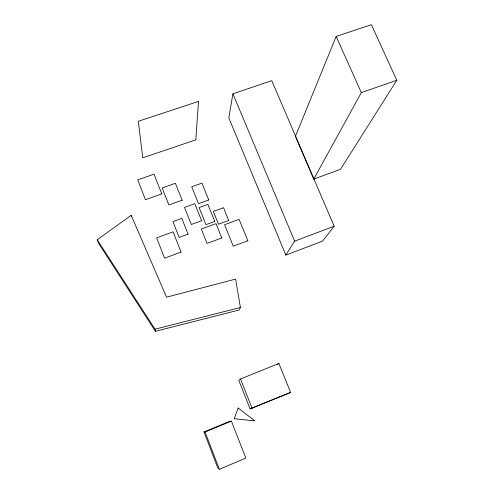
<?xml version="1.0" encoding="UTF-8"?>
<svg xmlns="http://www.w3.org/2000/svg" width="494" height="494" viewBox="0 0 494 494"><rect width="100%" height="100%" fill="white"/><g stroke="black" fill="none" stroke-linecap="round" stroke-linejoin="round"><path stroke-width="0.74" d="M232.921 93.811L228.815 117.912L285.835 255.108L322.576 241.134L334.185 226.196L271.774 80.67L232.921 93.811L294.622 241.146L285.835 255.108M295.424 136.344L336.161 36.426L371.383 24.7L396.793 80.269L340.49 169.343L313.758 179.094L295.721 137.042M240.405 307.49L239.071 310.016L155.437 331.289L98.825 243.659L97.207 239.738L131.2 215.304L166.54 297.178L235.619 279.104L240.405 307.49L155.005 329.177L97.207 239.738M313.758 179.094L361.33 92.619L396.793 80.269M240.516 378.991L238.8 380.343L250.069 408.896L290.602 392.415L278.882 363.448L240.516 378.991L252.101 408.316M277.258 364.498L278.882 363.448M219.367 469.3L245.814 458.08L231.414 421.116L229.358 421.45L203.991 431.954L217.731 467.83L219.367 469.3L205.084 432.022L203.991 431.954M250.069 408.896L290.602 392.415M205.084 432.022L231.414 421.116M294.622 241.146L334.185 226.196M336.161 36.426L361.33 92.619M131.2 215.304L131.503 216.767M155.005 329.177L155.437 331.289M198.502 101.406L195.828 139.845L142.766 157.827L138.345 121.277L198.502 101.406M238.151 407.995L234.193 418.733L254.842 420.894L238.151 407.995M247.834 240.745L233.254 246.191L224.56 224.721L239.102 219.373L247.834 240.745M181.051 252.076L164.564 258.183L156.654 237.836L173.098 231.828L181.051 252.076M221.781 237.966L207.072 243.419L201.336 229.049L216.02 223.665L221.781 237.966M214.76 221.423L205.961 224.647L199.119 207.573L207.894 204.399L214.76 221.423M188.066 234.137L179.155 237.41L172.931 221.596L181.823 218.373L188.066 234.137M228.722 220.472L218.515 224.22L213.346 211.426L223.541 207.715L228.722 220.472M201.608 220.719L191.295 224.486L184.497 207.375L194.784 203.67L201.608 220.719M208.746 199.99L198.52 203.682L191.734 186.763L201.941 183.126L208.746 199.99M182.132 200.206L168.849 204.973L162.149 187.979L175.401 183.28L182.132 200.206M161.779 193.895L145.44 199.706L137.715 179.884L154.011 174.172L161.779 193.895"/></g></svg>
